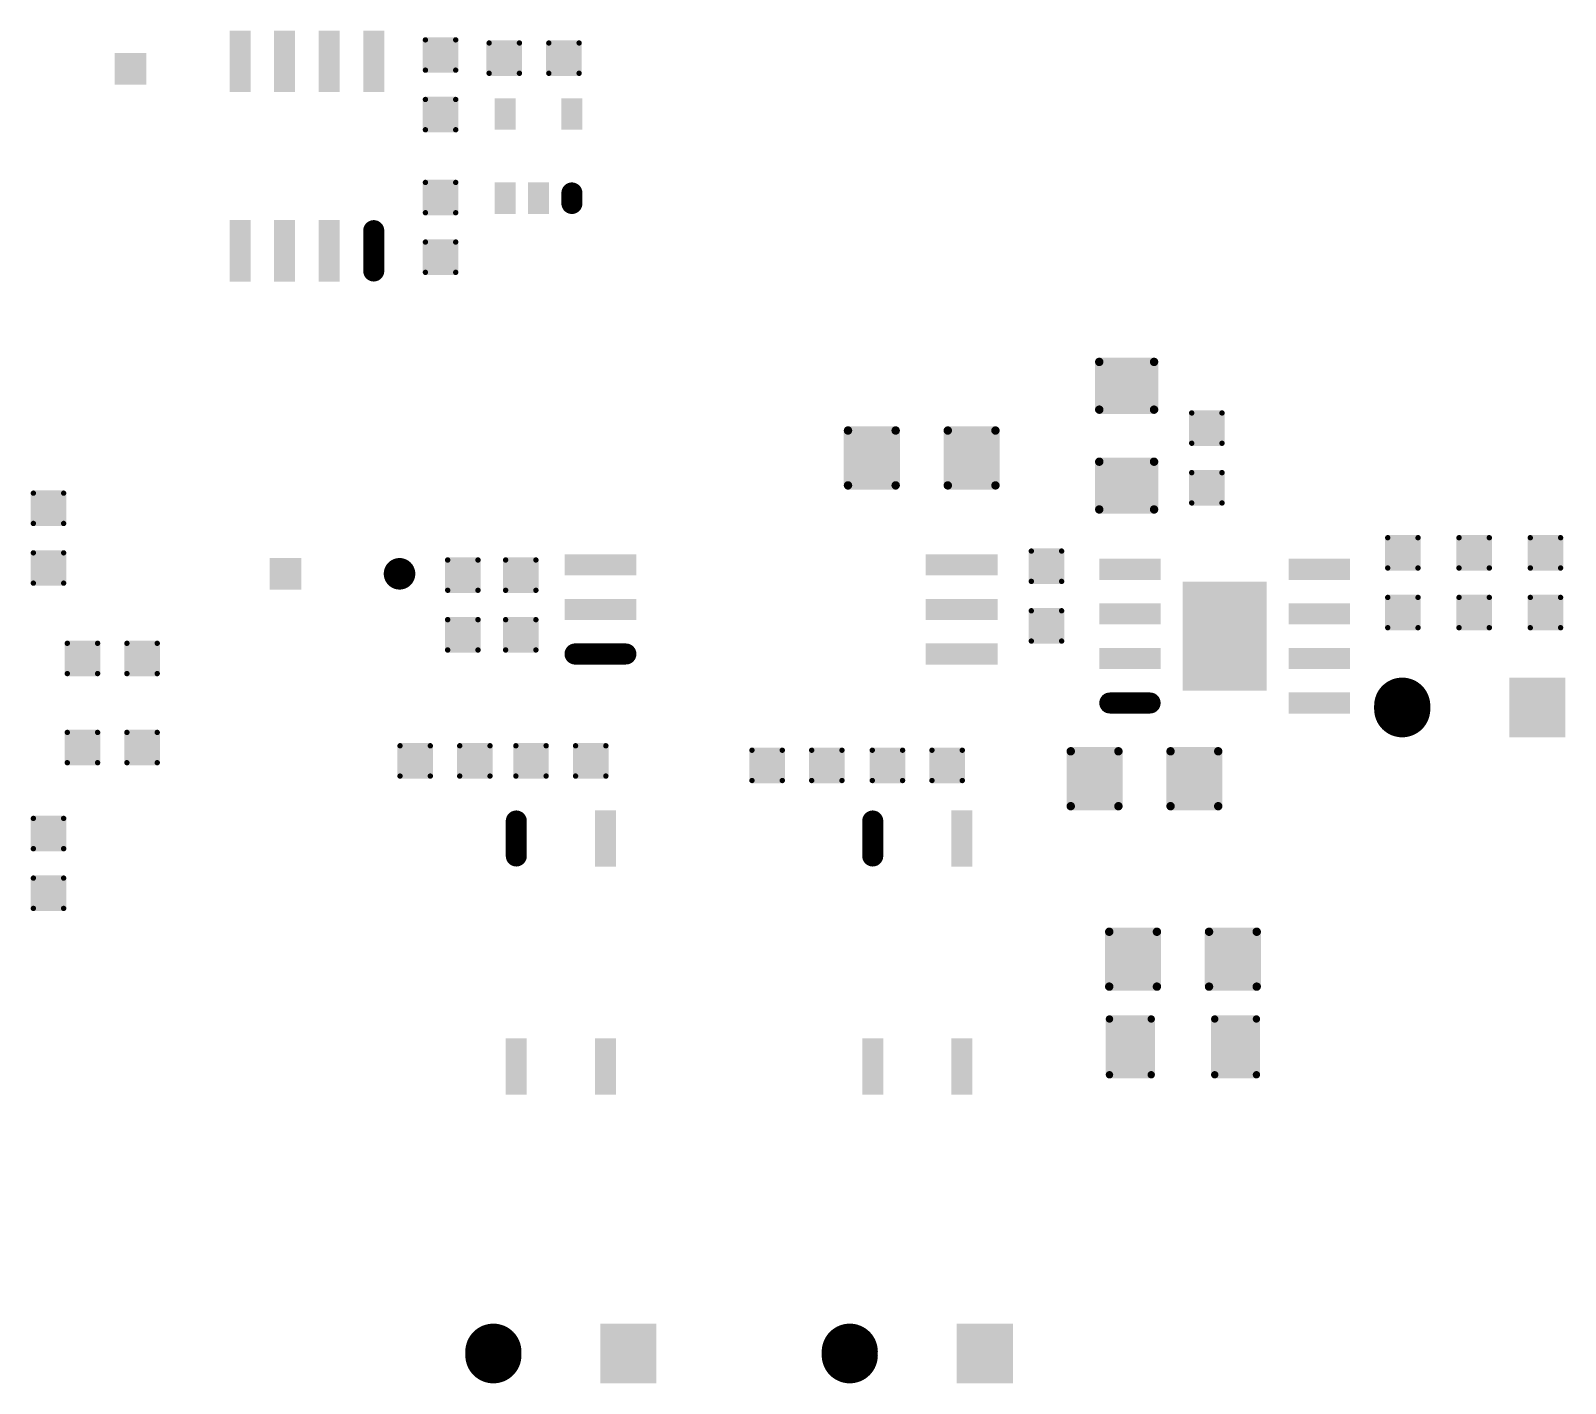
# Model space of a CAD drawing. Header units: millimetres. Extents: x 1.42 to 4.92, y 1.87 to 4.86.
# Drawn here: x 3.195 to 4.917, y 1.867 to 3.384 of the extents above; entities that cross this region are included whole.
import ezdxf

# ---------------------------------------------------------------- set-up
doc = ezdxf.new("R2010")
doc.units = ezdxf.units.MM
doc.header["$MEASUREMENT"] = 0
doc.layers.add('BottomPaste', color=16, linetype='Continuous')

msp = doc.modelspace()

# ---------------------------------------------------------------- linework, layer by layer
at = {"layer": 'BottomPaste'}
for points, const_width in [([(3.6365, 3.3742, 1), (3.6395, 3.3742, 1)], 0.003), ([(3.6705, 3.3742, 1), (3.6735, 3.3742, 1)], 0.003), ([(3.708, 3.3707, 1), (3.711, 3.3707, 1)], 0.003), ([(3.742, 3.3707, 1), (3.745, 3.3707, 1)], 0.003), ([(3.775, 3.3707, 1), (3.778, 3.3707, 1)], 0.003), ([(3.809, 3.3707, 1), (3.812, 3.3707, 1)], 0.003), ([(3.6365, 3.3402, 1), (3.6395, 3.3402, 1)], 0.003), ([(3.6705, 3.3402, 1), (3.6735, 3.3402, 1)], 0.003), ([(3.708, 3.3367, 1), (3.711, 3.3367, 1)], 0.003), ([(3.742, 3.3367, 1), (3.745, 3.3367, 1)], 0.003), ([(3.775, 3.3367, 1), (3.778, 3.3367, 1)], 0.003), ([(3.809, 3.3367, 1), (3.812, 3.3367, 1)], 0.003), ([(3.6365, 3.3073, 1), (3.6395, 3.3073, 1)], 0.003), ([(3.6705, 3.3073, 1), (3.6735, 3.3073, 1)], 0.003), ([(3.6365, 3.2733, 1), (3.6395, 3.2733, 1)], 0.003), ([(3.6705, 3.2733, 1), (3.6735, 3.2733, 1)], 0.003), ([(3.6365, 3.2142, 1), (3.6395, 3.2142, 1)], 0.003), ([(3.6705, 3.2142, 1), (3.6735, 3.2142, 1)], 0.003), ([(3.7965, 3.2024, 1), (3.8083, 3.2024, 1)], 0.0118), ([(3.7965, 3.1906, 1), (3.8083, 3.1906, 1)], 0.0118), ([(3.5741, 3.1601, 1), (3.5859, 3.1601, 1)], 0.0118), ([(3.6365, 3.1802, 1), (3.6395, 3.1802, 1)], 0.003), ([(3.6705, 3.1802, 1), (3.6735, 3.1802, 1)], 0.003), ([(3.6365, 3.1473, 1), (3.6395, 3.1473, 1)], 0.003), ([(3.6705, 3.1473, 1), (3.6735, 3.1473, 1)], 0.003), ([(3.5741, 3.1148, 1), (3.5859, 3.1148, 1)], 0.0118), ([(3.6365, 3.1133, 1), (3.6395, 3.1133, 1)], 0.003), ([(3.6705, 3.1133, 1), (3.6735, 3.1133, 1)], 0.003), ([(4.3919, 3.0128, 1), (4.3966, 3.0128, 1)], 0.00473), ([(4.4534, 3.0128, 1), (4.4581, 3.0128, 1)], 0.00473), ([(4.3919, 2.9592, 1), (4.3966, 2.9592, 1)], 0.00473), ([(4.4534, 2.9592, 1), (4.4581, 2.9592, 1)], 0.00473), ([(4.4965, 2.9555, 1), (4.4995, 2.9555, 1)], 0.003), ([(4.5305, 2.9555, 1), (4.5335, 2.9555, 1)], 0.003), ([(4.1099, 2.9358, 1), (4.1146, 2.9358, 1)], 0.00473), ([(4.1634, 2.9358, 1), (4.1681, 2.9358, 1)], 0.00473), ([(4.2219, 2.9358, 1), (4.2266, 2.9358, 1)], 0.00473), ([(4.2754, 2.9358, 1), (4.2801, 2.9358, 1)], 0.00473), ([(4.4965, 2.9215, 1), (4.4995, 2.9215, 1)], 0.003), ([(4.5305, 2.9215, 1), (4.5335, 2.9215, 1)], 0.003), ([(4.3919, 2.9008, 1), (4.3966, 2.9008, 1)], 0.00473), ([(4.4534, 2.9008, 1), (4.4581, 2.9008, 1)], 0.00473), ([(4.1099, 2.8742, 1), (4.1146, 2.8742, 1)], 0.00473), ([(4.1634, 2.8742, 1), (4.1681, 2.8742, 1)], 0.00473), ([(4.2219, 2.8742, 1), (4.2266, 2.8742, 1)], 0.00473), ([(4.2754, 2.8742, 1), (4.2801, 2.8742, 1)], 0.00473), ([(4.4965, 2.8885, 1), (4.4995, 2.8885, 1)], 0.003), ([(4.5305, 2.8885, 1), (4.5335, 2.8885, 1)], 0.003), ([(3.1965, 2.8655, 1), (3.1995, 2.8655, 1)], 0.003), ([(3.2305, 2.8655, 1), (3.2335, 2.8655, 1)], 0.003), ([(4.3919, 2.8472, 1), (4.3966, 2.8472, 1)], 0.00473), ([(4.4534, 2.8472, 1), (4.4581, 2.8472, 1)], 0.00473), ([(4.4965, 2.8545, 1), (4.4995, 2.8545, 1)], 0.003), ([(4.5305, 2.8545, 1), (4.5335, 2.8545, 1)], 0.003), ([(3.1965, 2.8315, 1), (3.1995, 2.8315, 1)], 0.003), ([(3.2305, 2.8315, 1), (3.2335, 2.8315, 1)], 0.003), ([(4.7165, 2.8155, 1), (4.7195, 2.8155, 1)], 0.003), ([(4.7505, 2.8155, 1), (4.7535, 2.8155, 1)], 0.003), ([(4.7965, 2.8155, 1), (4.7995, 2.8155, 1)], 0.003), ([(4.8305, 2.8155, 1), (4.8335, 2.8155, 1)], 0.003), ([(4.8765, 2.8155, 1), (4.8795, 2.8155, 1)], 0.003), ([(4.9105, 2.8155, 1), (4.9135, 2.8155, 1)], 0.003), ([(3.1965, 2.7985, 1), (3.1995, 2.7985, 1)], 0.003), ([(3.2305, 2.7985, 1), (3.2335, 2.7985, 1)], 0.003), ([(3.6001, 2.775, 1), (3.6178, 2.775, 1)], 0.0177), ([(3.6615, 2.7905, 1), (3.6645, 2.7905, 1)], 0.003), ([(3.6955, 2.7905, 1), (3.6985, 2.7905, 1)], 0.003), ([(3.7265, 2.7905, 1), (3.7295, 2.7905, 1)], 0.003), ([(3.7605, 2.7905, 1), (3.7635, 2.7905, 1)], 0.003), ([(4.3165, 2.8005, 1), (4.3195, 2.8005, 1)], 0.003), ([(4.3505, 2.8005, 1), (4.3535, 2.8005, 1)], 0.003), ([(4.7165, 2.7815, 1), (4.7195, 2.7815, 1)], 0.003), ([(4.7505, 2.7815, 1), (4.7535, 2.7815, 1)], 0.003), ([(4.7965, 2.7815, 1), (4.7995, 2.7815, 1)], 0.003), ([(4.8305, 2.7815, 1), (4.8335, 2.7815, 1)], 0.003), ([(4.8765, 2.7815, 1), (4.8795, 2.7815, 1)], 0.003), ([(4.9105, 2.7815, 1), (4.9135, 2.7815, 1)], 0.003), ([(3.1965, 2.7645, 1), (3.1995, 2.7645, 1)], 0.003), ([(3.2305, 2.7645, 1), (3.2335, 2.7645, 1)], 0.003), ([(3.6615, 2.7565, 1), (3.6645, 2.7565, 1)], 0.003), ([(3.6955, 2.7565, 1), (3.6985, 2.7565, 1)], 0.003), ([(3.7265, 2.7565, 1), (3.7295, 2.7565, 1)], 0.003), ([(3.7605, 2.7565, 1), (3.7635, 2.7565, 1)], 0.003), ([(4.3165, 2.7665, 1), (4.3195, 2.7665, 1)], 0.003), ([(4.3505, 2.7665, 1), (4.3535, 2.7665, 1)], 0.003), ([(4.7165, 2.7485, 1), (4.7195, 2.7485, 1)], 0.003), ([(4.7505, 2.7485, 1), (4.7535, 2.7485, 1)], 0.003), ([(4.7965, 2.7485, 1), (4.7995, 2.7485, 1)], 0.003), ([(4.8305, 2.7485, 1), (4.8335, 2.7485, 1)], 0.003), ([(4.8765, 2.7485, 1), (4.8795, 2.7485, 1)], 0.003), ([(4.9105, 2.7485, 1), (4.9135, 2.7485, 1)], 0.003), ([(3.6615, 2.7235, 1), (3.6645, 2.7235, 1)], 0.003), ([(3.6955, 2.7235, 1), (3.6985, 2.7235, 1)], 0.003), ([(3.7265, 2.7235, 1), (3.7295, 2.7235, 1)], 0.003), ([(3.7605, 2.7235, 1), (3.7635, 2.7235, 1)], 0.003), ([(4.3165, 2.7335, 1), (4.3195, 2.7335, 1)], 0.003), ([(4.3505, 2.7335, 1), (4.3535, 2.7335, 1)], 0.003), ([(4.7165, 2.7145, 1), (4.7195, 2.7145, 1)], 0.003), ([(4.7505, 2.7145, 1), (4.7535, 2.7145, 1)], 0.003), ([(4.7965, 2.7145, 1), (4.7995, 2.7145, 1)], 0.003), ([(4.8305, 2.7145, 1), (4.8335, 2.7145, 1)], 0.003), ([(4.8765, 2.7145, 1), (4.8795, 2.7145, 1)], 0.003), ([(4.9105, 2.7145, 1), (4.9135, 2.7145, 1)], 0.003), ([(3.2346, 2.697, 1), (3.2376, 2.697, 1)], 0.003), ([(3.2686, 2.697, 1), (3.2716, 2.697, 1)], 0.003), ([(3.3015, 2.697, 1), (3.3045, 2.697, 1)], 0.003), ([(3.3355, 2.697, 1), (3.3385, 2.697, 1)], 0.003), ([(3.6615, 2.6895, 1), (3.6645, 2.6895, 1)], 0.003), ([(3.6955, 2.6895, 1), (3.6985, 2.6895, 1)], 0.003), ([(3.7265, 2.6895, 1), (3.7295, 2.6895, 1)], 0.003), ([(3.7605, 2.6895, 1), (3.7635, 2.6895, 1)], 0.003), ([(3.8, 2.685, 1), (3.8119, 2.685, 1)], 0.0118), ([(3.8571, 2.685, 1), (3.8689, 2.685, 1)], 0.0118), ([(4.3165, 2.6995, 1), (4.3195, 2.6995, 1)], 0.003), ([(4.3505, 2.6995, 1), (4.3535, 2.6995, 1)], 0.003), ([(3.2346, 2.663, 1), (3.2376, 2.663, 1)], 0.003), ([(3.2686, 2.663, 1), (3.2716, 2.663, 1)], 0.003), ([(3.3015, 2.663, 1), (3.3045, 2.663, 1)], 0.003), ([(3.3355, 2.663, 1), (3.3385, 2.663, 1)], 0.003), ([(4.7185, 2.627, 1), (4.75, 2.627, 1)], 0.0315), ([(4.7185, 2.623, 1), (4.75, 2.623, 1)], 0.0315), ([(4.4002, 2.63, 1), (4.412, 2.63, 1)], 0.0118), ([(4.4454, 2.63, 1), (4.4572, 2.63, 1)], 0.0118), ([(3.2346, 2.597, 1), (3.2376, 2.597, 1)], 0.003), ([(3.2686, 2.597, 1), (3.2716, 2.597, 1)], 0.003), ([(3.3015, 2.597, 1), (3.3045, 2.597, 1)], 0.003), ([(3.3355, 2.597, 1), (3.3385, 2.597, 1)], 0.003), ([(3.608, 2.582, 1), (3.611, 2.582, 1)], 0.003), ([(3.642, 2.582, 1), (3.645, 2.582, 1)], 0.003), ([(3.675, 2.582, 1), (3.678, 2.582, 1)], 0.003), ([(3.709, 2.582, 1), (3.712, 2.582, 1)], 0.003), ([(3.738, 2.582, 1), (3.741, 2.582, 1)], 0.003), ([(3.772, 2.582, 1), (3.775, 2.582, 1)], 0.003), ([(3.805, 2.582, 1), (3.808, 2.582, 1)], 0.003), ([(3.839, 2.582, 1), (3.842, 2.582, 1)], 0.003), ([(4.003, 2.577, 1), (4.006, 2.577, 1)], 0.003), ([(4.037, 2.577, 1), (4.04, 2.577, 1)], 0.003), ([(4.07, 2.577, 1), (4.073, 2.577, 1)], 0.003), ([(4.104, 2.577, 1), (4.107, 2.577, 1)], 0.003), ([(4.138, 2.577, 1), (4.141, 2.577, 1)], 0.003), ([(4.172, 2.577, 1), (4.175, 2.577, 1)], 0.003), ([(4.205, 2.577, 1), (4.208, 2.577, 1)], 0.003), ([(4.239, 2.577, 1), (4.242, 2.577, 1)], 0.003), ([(4.3599, 2.5758, 1), (4.3646, 2.5758, 1)], 0.00473), ([(4.4134, 2.5758, 1), (4.4181, 2.5758, 1)], 0.00473), ([(4.4719, 2.5758, 1), (4.4766, 2.5758, 1)], 0.00473), ([(4.5254, 2.5758, 1), (4.5301, 2.5758, 1)], 0.00473), ([(3.2346, 2.563, 1), (3.2376, 2.563, 1)], 0.003), ([(3.2686, 2.563, 1), (3.2716, 2.563, 1)], 0.003), ([(3.3015, 2.563, 1), (3.3045, 2.563, 1)], 0.003), ([(3.3355, 2.563, 1), (3.3385, 2.563, 1)], 0.003), ([(3.608, 2.548, 1), (3.611, 2.548, 1)], 0.003), ([(3.642, 2.548, 1), (3.645, 2.548, 1)], 0.003), ([(3.675, 2.548, 1), (3.678, 2.548, 1)], 0.003), ([(3.709, 2.548, 1), (3.712, 2.548, 1)], 0.003), ([(3.738, 2.548, 1), (3.741, 2.548, 1)], 0.003), ([(3.772, 2.548, 1), (3.775, 2.548, 1)], 0.003), ([(3.805, 2.548, 1), (3.808, 2.548, 1)], 0.003), ([(3.839, 2.548, 1), (3.842, 2.548, 1)], 0.003), ([(4.003, 2.543, 1), (4.006, 2.543, 1)], 0.003), ([(4.037, 2.543, 1), (4.04, 2.543, 1)], 0.003), ([(4.07, 2.543, 1), (4.073, 2.543, 1)], 0.003), ([(4.104, 2.543, 1), (4.107, 2.543, 1)], 0.003), ([(4.138, 2.543, 1), (4.141, 2.543, 1)], 0.003), ([(4.172, 2.543, 1), (4.175, 2.543, 1)], 0.003), ([(4.205, 2.543, 1), (4.208, 2.543, 1)], 0.003), ([(4.239, 2.543, 1), (4.242, 2.543, 1)], 0.003), ([(4.3599, 2.5142, 1), (4.3646, 2.5142, 1)], 0.00473), ([(4.4134, 2.5142, 1), (4.4181, 2.5142, 1)], 0.00473), ([(4.4719, 2.5142, 1), (4.4766, 2.5142, 1)], 0.00473), ([(4.5254, 2.5142, 1), (4.5301, 2.5142, 1)], 0.00473), ([(3.1965, 2.5005, 1), (3.1995, 2.5005, 1)], 0.003), ([(3.2305, 2.5005, 1), (3.2335, 2.5005, 1)], 0.003), ([(3.7341, 2.4976, 1), (3.7459, 2.4976, 1)], 0.0118), ([(4.1341, 2.4976, 1), (4.1459, 2.4976, 1)], 0.0118), ([(3.1965, 2.4665, 1), (3.1995, 2.4665, 1)], 0.003), ([(3.2305, 2.4665, 1), (3.2335, 2.4665, 1)], 0.003), ([(3.7341, 2.4583, 1), (3.7459, 2.4583, 1)], 0.0118), ([(4.1341, 2.4583, 1), (4.1459, 2.4583, 1)], 0.0118), ([(3.1965, 2.4335, 1), (3.1995, 2.4335, 1)], 0.003), ([(3.2305, 2.4335, 1), (3.2335, 2.4335, 1)], 0.003), ([(3.1965, 2.3995, 1), (3.1995, 2.3995, 1)], 0.003), ([(3.2305, 2.3995, 1), (3.2335, 2.3995, 1)], 0.003), ([(4.4031, 2.3733, 1), (4.4078, 2.3733, 1)], 0.00473), ([(4.4566, 2.3733, 1), (4.4613, 2.3733, 1)], 0.00473), ([(4.5151, 2.3733, 1), (4.5198, 2.3733, 1)], 0.00473), ([(4.5686, 2.3733, 1), (4.5733, 2.3733, 1)], 0.00473), ([(4.4031, 2.3117, 1), (4.4078, 2.3117, 1)], 0.00473), ([(4.4566, 2.3117, 1), (4.4613, 2.3117, 1)], 0.00473), ([(4.5151, 2.3117, 1), (4.5198, 2.3117, 1)], 0.00473), ([(4.5686, 2.3117, 1), (4.5733, 2.3117, 1)], 0.00473), ([(4.4036, 2.2754, 1), (4.4078, 2.2754, 1)], 0.00413), ([(4.4505, 2.2754, 1), (4.4546, 2.2754, 1)], 0.00413), ([(4.5218, 2.2754, 1), (4.5259, 2.2754, 1)], 0.00413), ([(4.5686, 2.2754, 1), (4.5727, 2.2754, 1)], 0.00413), ([(4.4036, 2.2128, 1), (4.4078, 2.2128, 1)], 0.00413), ([(4.4505, 2.2128, 1), (4.4546, 2.2128, 1)], 0.00413), ([(4.5218, 2.2128, 1), (4.5259, 2.2128, 1)], 0.00413), ([(4.5686, 2.2128, 1), (4.5727, 2.2128, 1)], 0.00413), ([(3.6985, 1.902, 1), (3.73, 1.902, 1)], 0.0315), ([(3.6985, 1.898, 1), (3.73, 1.898, 1)], 0.0315), ([(4.0985, 1.902, 1), (4.13, 1.902, 1)], 0.0315), ([(4.0985, 1.898, 1), (4.13, 1.898, 1)], 0.0315)]:
    msp.add_lwpolyline(points, format="xyb", close=True, dxfattribs=dict(at, const_width=const_width))
for points, const_width in [([(3.8024, 3.2024), (3.8024, 3.1906)], 0.0236), ([(3.58, 3.1601), (3.58, 3.1148)], 0.0236), ([(3.863, 2.685), (3.8059, 2.685)], 0.0236), ([(4.7342, 2.627), (4.7342, 2.623)], 0.063), ([(4.4513, 2.63), (4.4061, 2.63)], 0.0236), ([(3.74, 2.4583), (3.74, 2.4976)], 0.0236), ([(4.14, 2.4583), (4.14, 2.4976)], 0.0236), ([(3.7142, 1.902), (3.7142, 1.898)], 0.063), ([(4.1142, 1.902), (4.1142, 1.898)], 0.063)]:
    msp.add_lwpolyline(points, dxfattribs=dict(at, const_width=const_width))
for points in [[(3.4182, 3.3156), (3.4418, 3.3156), (3.4182, 3.3845), (3.4418, 3.3845)], [(3.4682, 3.3156), (3.4918, 3.3156), (3.4682, 3.3845), (3.4918, 3.3845)], [(3.5182, 3.3156), (3.5418, 3.3156), (3.5182, 3.3845), (3.5418, 3.3845)], [(3.5682, 3.3156), (3.5918, 3.3156), (3.5682, 3.3845), (3.5918, 3.3845)], [(3.638, 3.3372), (3.672, 3.3372), (3.638, 3.3772), (3.672, 3.3772)], [(3.2894, 3.3238), (3.3248, 3.3238), (3.2894, 3.3593), (3.3248, 3.3593)], [(3.635, 3.3402), (3.675, 3.3402), (3.635, 3.3742), (3.675, 3.3742)], [(3.7465, 3.3367), (3.7465, 3.3707), (3.7065, 3.3367), (3.7065, 3.3707)], [(3.7435, 3.3337), (3.7435, 3.3737), (3.7095, 3.3337), (3.7095, 3.3737)], [(3.8135, 3.3367), (3.8135, 3.3707), (3.7735, 3.3367), (3.7735, 3.3707)], [(3.8105, 3.3337), (3.8105, 3.3737), (3.7765, 3.3337), (3.7765, 3.3737)], [(3.635, 3.2733), (3.675, 3.2733), (3.635, 3.3073), (3.675, 3.3073)], [(3.638, 3.2703), (3.672, 3.2703), (3.638, 3.3103), (3.672, 3.3103)], [(3.7158, 3.2733), (3.7394, 3.2733), (3.7158, 3.3087), (3.7394, 3.3087)], [(3.7906, 3.2733), (3.8142, 3.2733), (3.7906, 3.3087), (3.8142, 3.3087)], [(3.635, 3.1802), (3.675, 3.1802), (3.635, 3.2142), (3.675, 3.2142)], [(3.638, 3.1772), (3.672, 3.1772), (3.638, 3.2172), (3.672, 3.2172)], [(3.7158, 3.1788), (3.7394, 3.1788), (3.7158, 3.2142), (3.7394, 3.2142)], [(3.7532, 3.1788), (3.7768, 3.1788), (3.7532, 3.2142), (3.7768, 3.2142)], [(3.4182, 3.103), (3.4418, 3.103), (3.4182, 3.1719), (3.4418, 3.1719)], [(3.4682, 3.103), (3.4918, 3.103), (3.4682, 3.1719), (3.4918, 3.1719)], [(3.5182, 3.103), (3.5418, 3.103), (3.5182, 3.1719), (3.5418, 3.1719)], [(3.635, 3.1133), (3.675, 3.1133), (3.635, 3.1473), (3.675, 3.1473)], [(3.638, 3.1103), (3.672, 3.1103), (3.638, 3.1503), (3.672, 3.1503)], [(4.4558, 2.9545), (4.4558, 3.0175), (4.3942, 2.9545), (4.3942, 3.0175)], [(4.4605, 2.9592), (4.4605, 3.0128), (4.3895, 2.9592), (4.3895, 3.0128)], [(4.535, 2.9555), (4.495, 2.9555), (4.535, 2.9215), (4.495, 2.9215)], [(4.532, 2.9585), (4.498, 2.9585), (4.532, 2.9185), (4.498, 2.9185)], [(4.1075, 2.8742), (4.1705, 2.8742), (4.1075, 2.9358), (4.1705, 2.9358)], [(4.1122, 2.8695), (4.1658, 2.8695), (4.1122, 2.9405), (4.1658, 2.9405)], [(4.2195, 2.8742), (4.2825, 2.8742), (4.2195, 2.9358), (4.2825, 2.9358)], [(4.2242, 2.8695), (4.2778, 2.8695), (4.2242, 2.9405), (4.2778, 2.9405)], [(4.4605, 2.8472), (4.4605, 2.9008), (4.3895, 2.8472), (4.3895, 2.9008)], [(4.4558, 2.8425), (4.4558, 2.9055), (4.3942, 2.8425), (4.3942, 2.9055)], [(4.535, 2.8885), (4.495, 2.8885), (4.535, 2.8545), (4.495, 2.8545)], [(4.532, 2.8915), (4.498, 2.8915), (4.532, 2.8515), (4.498, 2.8515)], [(3.195, 2.8315), (3.235, 2.8315), (3.195, 2.8655), (3.235, 2.8655)], [(3.198, 2.8285), (3.232, 2.8285), (3.198, 2.8685), (3.232, 2.8685)], [(4.715, 2.7815), (4.755, 2.7815), (4.715, 2.8155), (4.755, 2.8155)], [(4.718, 2.7785), (4.752, 2.7785), (4.718, 2.8185), (4.752, 2.8185)], [(4.795, 2.7815), (4.835, 2.7815), (4.795, 2.8155), (4.835, 2.8155)], [(4.798, 2.7785), (4.832, 2.7785), (4.798, 2.8185), (4.832, 2.8185)], [(4.915, 2.8155), (4.875, 2.8155), (4.915, 2.7815), (4.875, 2.7815)], [(4.912, 2.8185), (4.878, 2.8185), (4.912, 2.7785), (4.878, 2.7785)], [(3.195, 2.7645), (3.235, 2.7645), (3.195, 2.7985), (3.235, 2.7985)], [(3.198, 2.7615), (3.232, 2.7615), (3.198, 2.8015), (3.232, 2.8015)], [(3.4633, 2.7927), (3.4633, 2.7573), (3.4987, 2.7927), (3.4987, 2.7573)], [(3.66, 2.7565), (3.7, 2.7565), (3.66, 2.7905), (3.7, 2.7905)], [(3.663, 2.7535), (3.697, 2.7535), (3.663, 2.7935), (3.697, 2.7935)], [(3.725, 2.7565), (3.765, 2.7565), (3.725, 2.7905), (3.765, 2.7905)], [(3.728, 2.7535), (3.762, 2.7535), (3.728, 2.7935), (3.762, 2.7935)], [(3.7941, 2.7968), (3.7941, 2.7732), (3.8748, 2.7968), (3.8748, 2.7732)], [(4.1996, 2.7968), (4.1996, 2.7732), (4.2804, 2.7968), (4.2804, 2.7732)], [(4.355, 2.8005), (4.315, 2.8005), (4.355, 2.7665), (4.315, 2.7665)], [(4.352, 2.8035), (4.318, 2.8035), (4.352, 2.7635), (4.318, 2.7635)], [(4.3943, 2.7918), (4.3943, 2.7682), (4.4631, 2.7918), (4.4631, 2.7682)], [(4.6069, 2.7918), (4.6069, 2.7682), (4.6757, 2.7918), (4.6757, 2.7682)], [(4.4878, 2.766), (4.4878, 2.644), (4.5822, 2.766), (4.5822, 2.644)], [(3.7941, 2.7468), (3.7941, 2.7232), (3.8748, 2.7468), (3.8748, 2.7232)], [(4.1996, 2.7468), (4.1996, 2.7232), (4.2804, 2.7468), (4.2804, 2.7232)], [(4.3943, 2.7418), (4.3943, 2.7182), (4.4631, 2.7418), (4.4631, 2.7182)], [(4.6069, 2.7418), (4.6069, 2.7182), (4.6757, 2.7418), (4.6757, 2.7182)], [(4.715, 2.7145), (4.755, 2.7145), (4.715, 2.7485), (4.755, 2.7485)], [(4.718, 2.7115), (4.752, 2.7115), (4.718, 2.7515), (4.752, 2.7515)], [(4.795, 2.7145), (4.835, 2.7145), (4.795, 2.7485), (4.835, 2.7485)], [(4.798, 2.7115), (4.832, 2.7115), (4.798, 2.7515), (4.832, 2.7515)], [(4.915, 2.7485), (4.875, 2.7485), (4.915, 2.7145), (4.875, 2.7145)], [(4.912, 2.7515), (4.878, 2.7515), (4.912, 2.7115), (4.878, 2.7115)], [(3.66, 2.6895), (3.7, 2.6895), (3.66, 2.7235), (3.7, 2.7235)], [(3.663, 2.6865), (3.697, 2.6865), (3.663, 2.7265), (3.697, 2.7265)], [(3.725, 2.6895), (3.765, 2.6895), (3.725, 2.7235), (3.765, 2.7235)], [(3.728, 2.6865), (3.762, 2.6865), (3.728, 2.7265), (3.762, 2.7265)], [(4.355, 2.7335), (4.315, 2.7335), (4.355, 2.6995), (4.315, 2.6995)], [(4.352, 2.7365), (4.318, 2.7365), (4.352, 2.6965), (4.318, 2.6965)], [(3.2731, 2.663), (3.2731, 2.697), (3.2331, 2.663), (3.2331, 2.697)], [(3.2701, 2.66), (3.2701, 2.7), (3.2361, 2.66), (3.2361, 2.7)], [(3.34, 2.663), (3.34, 2.697), (3.3, 2.663), (3.3, 2.697)], [(3.337, 2.66), (3.337, 2.7), (3.303, 2.66), (3.303, 2.7)], [(4.1996, 2.6968), (4.1996, 2.6732), (4.2804, 2.6968), (4.2804, 2.6732)], [(4.3943, 2.6918), (4.3943, 2.6682), (4.4631, 2.6918), (4.4631, 2.6682)], [(4.6069, 2.6918), (4.6069, 2.6682), (4.6757, 2.6918), (4.6757, 2.6682)], [(4.9173, 2.5915), (4.9173, 2.6585), (4.8543, 2.5915), (4.8543, 2.6585)], [(4.6069, 2.6418), (4.6069, 2.6182), (4.6757, 2.6418), (4.6757, 2.6182)], [(3.2731, 2.563), (3.2731, 2.597), (3.2331, 2.563), (3.2331, 2.597)], [(3.2701, 2.56), (3.2701, 2.6), (3.2361, 2.56), (3.2361, 2.6)], [(3.34, 2.563), (3.34, 2.597), (3.3, 2.563), (3.3, 2.597)], [(3.337, 2.56), (3.337, 2.6), (3.303, 2.56), (3.303, 2.6)], [(3.6435, 2.545), (3.6435, 2.585), (3.6095, 2.545), (3.6095, 2.585)], [(3.7105, 2.545), (3.7105, 2.585), (3.6765, 2.545), (3.6765, 2.585)], [(3.7735, 2.545), (3.7735, 2.585), (3.7395, 2.545), (3.7395, 2.585)], [(3.8405, 2.545), (3.8405, 2.585), (3.8065, 2.545), (3.8065, 2.585)], [(3.6465, 2.548), (3.6465, 2.582), (3.6065, 2.548), (3.6065, 2.582)], [(3.7135, 2.548), (3.7135, 2.582), (3.6735, 2.548), (3.6735, 2.582)], [(3.7765, 2.548), (3.7765, 2.582), (3.7365, 2.548), (3.7365, 2.582)], [(3.8435, 2.548), (3.8435, 2.582), (3.8035, 2.548), (3.8035, 2.582)], [(4.0415, 2.543), (4.0415, 2.577), (4.0015, 2.543), (4.0015, 2.577)], [(4.0385, 2.54), (4.0385, 2.58), (4.0045, 2.54), (4.0045, 2.58)], [(4.1085, 2.543), (4.1085, 2.577), (4.0685, 2.543), (4.0685, 2.577)], [(4.1055, 2.54), (4.1055, 2.58), (4.0715, 2.54), (4.0715, 2.58)], [(4.1765, 2.543), (4.1765, 2.577), (4.1365, 2.543), (4.1365, 2.577)], [(4.1735, 2.54), (4.1735, 2.58), (4.1395, 2.54), (4.1395, 2.58)], [(4.2435, 2.543), (4.2435, 2.577), (4.2035, 2.543), (4.2035, 2.577)], [(4.2405, 2.54), (4.2405, 2.58), (4.2065, 2.54), (4.2065, 2.58)], [(4.3575, 2.5142), (4.4205, 2.5142), (4.3575, 2.5758), (4.4205, 2.5758)], [(4.3622, 2.5095), (4.4158, 2.5095), (4.3622, 2.5805), (4.4158, 2.5805)], [(4.4695, 2.5142), (4.5325, 2.5142), (4.4695, 2.5758), (4.5325, 2.5758)], [(4.4742, 2.5095), (4.5278, 2.5095), (4.4742, 2.5805), (4.5278, 2.5805)], [(3.235, 2.5005), (3.195, 2.5005), (3.235, 2.4665), (3.195, 2.4665)], [(3.232, 2.5035), (3.198, 2.5035), (3.232, 2.4635), (3.198, 2.4635)], [(3.8518, 2.5094), (3.8282, 2.5094), (3.8518, 2.4465), (3.8282, 2.4465)], [(4.2518, 2.5094), (4.2282, 2.5094), (4.2518, 2.4465), (4.2282, 2.4465)], [(3.235, 2.4335), (3.195, 2.4335), (3.235, 2.3995), (3.195, 2.3995)], [(3.232, 2.4365), (3.198, 2.4365), (3.232, 2.3965), (3.198, 2.3965)], [(4.459, 2.378), (4.4054, 2.378), (4.459, 2.307), (4.4054, 2.307)], [(4.571, 2.378), (4.5174, 2.378), (4.571, 2.307), (4.5174, 2.307)], [(4.4637, 2.3733), (4.4007, 2.3733), (4.4637, 2.3117), (4.4007, 2.3117)], [(4.5757, 2.3733), (4.5127, 2.3733), (4.5757, 2.3117), (4.5127, 2.3117)], [(4.4016, 2.2128), (4.4567, 2.2128), (4.4016, 2.2754), (4.4567, 2.2754)], [(4.4057, 2.2087), (4.4526, 2.2087), (4.4057, 2.2795), (4.4526, 2.2795)], [(4.5197, 2.2128), (4.5748, 2.2128), (4.5197, 2.2754), (4.5748, 2.2754)], [(4.5238, 2.2087), (4.5707, 2.2087), (4.5238, 2.2795), (4.5707, 2.2795)], [(3.7518, 2.2535), (3.7282, 2.2535), (3.7518, 2.1906), (3.7282, 2.1906)], [(3.8518, 2.2535), (3.8282, 2.2535), (3.8518, 2.1906), (3.8282, 2.1906)], [(4.1518, 2.2535), (4.1282, 2.2535), (4.1518, 2.1906), (4.1282, 2.1906)], [(4.2518, 2.2535), (4.2282, 2.2535), (4.2518, 2.1906), (4.2282, 2.1906)], [(3.8973, 1.8665), (3.8973, 1.9335), (3.8343, 1.8665), (3.8343, 1.9335)], [(4.2973, 1.8665), (4.2973, 1.9335), (4.2343, 1.8665), (4.2343, 1.9335)]]:
    msp.add_solid(points, dxfattribs=at)

doc.saveas('drawing.dxf')
